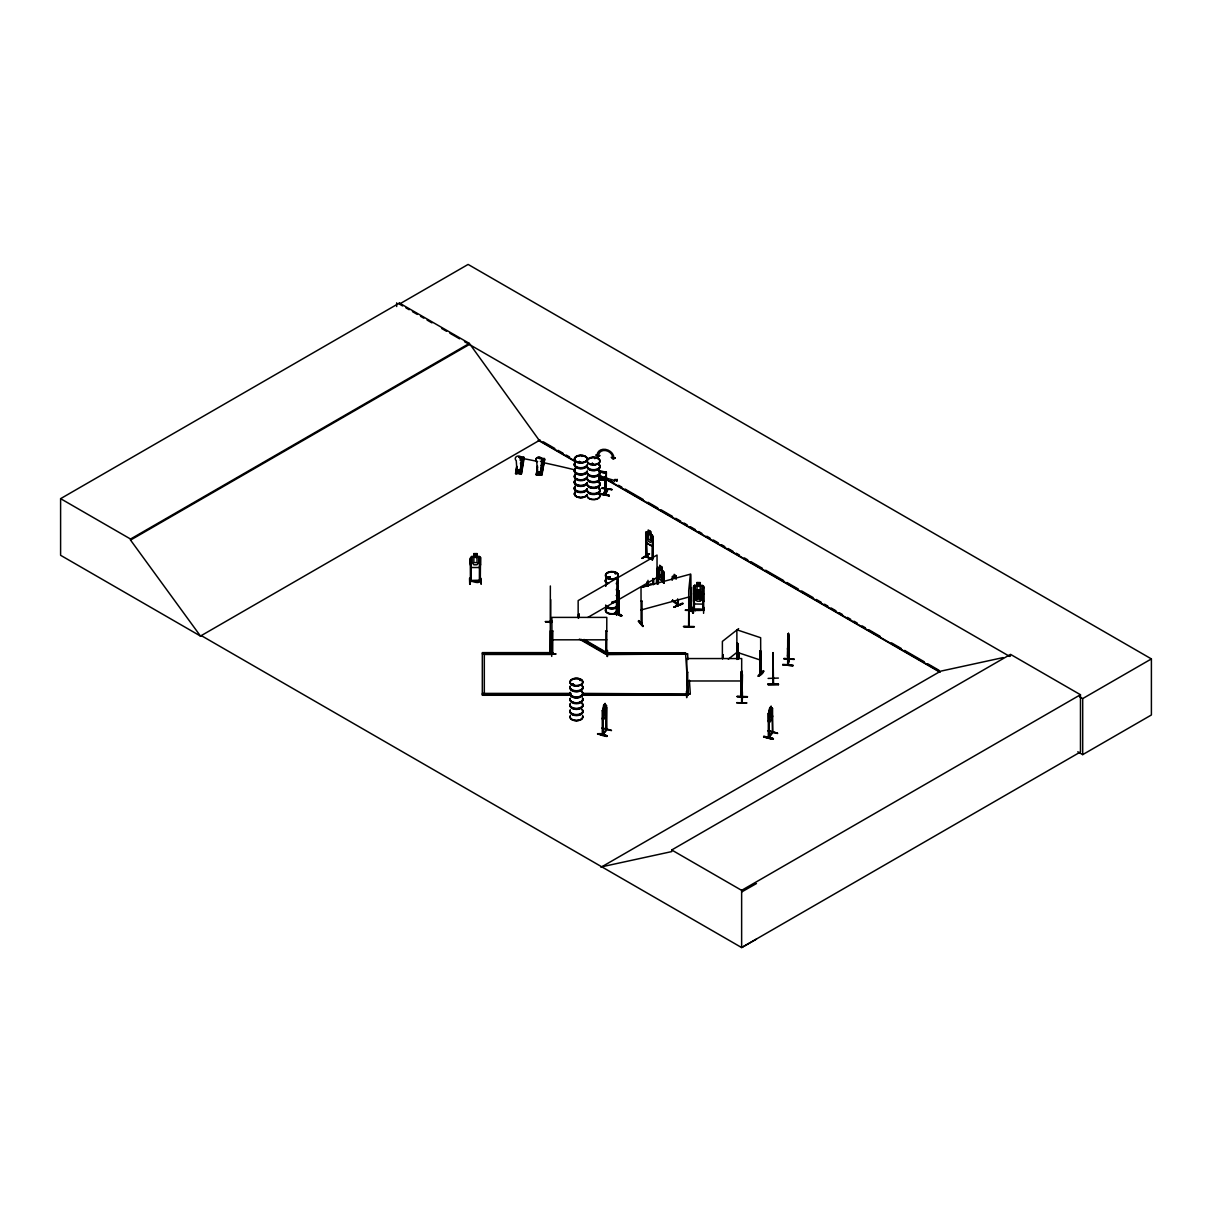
<?xml version="1.0" encoding="UTF-8"?>
<svg xmlns="http://www.w3.org/2000/svg" width="1212" height="1212" viewBox="0 0 1212 1212"><rect width="100%" height="100%" fill="white"/><g stroke="black" fill="none" stroke-linecap="round" stroke-linejoin="round"><path stroke-width="1.5" d="M741.774 684.038L741.608 682.856M741.774 682.144L742.002 680.341M541.719 473.044L536.416 473.059L536.734 474.922M736.669 702.657L746.971 702.96L736.669 702.718M683.719 626.649C715.837 626.877 662.01 625.922 694.006 626.937M741.911 679.084L741.759 684.371M741.638 678.705L741.592 677.053M760.015 650.905L759.742 673.524L760.015 650.905L760.833 651.177L760.742 673.811L760.651 637.724L736.866 629.801L736.866 657.828M759.742 672.705L760.924 672.781L759.909 672.751M760.924 673.63L759.848 673.508L760.606 673.781M741.759 674.251L741.956 671.084L741.592 688.189M788.664 650.087C785.618 676.447 791.224 636.194 787.845 642.814M536.613 472.862L537.083 471.453L536.81 474.256L541.143 474.498L541.143 473.331M605.333 472.347L605.349 472.953M599.076 471.226L606.424 472.059L599.167 471.029A6.514 3.757 0 0 1 594.395 476.589A6.514 3.757 0 0 1 587.259 471.892M615.105 479.301L614.529 481.27L615.09 479.588M741.608 677.705L741.683 675.781M694.643 592.865L693.567 593.835L694.612 596.425L702.551 596.486L703.702 593.759L702.505 592.91L694.643 592.865L697.052 592.986L697.067 586.35L700.218 586.396L700.218 593.032L703.596 594.001M700.324 590.183L696.945 590.138L697.052 592.986L695.37 593.819L695.37 598.97L697.067 601.197L700.218 601.243L701.899 599.061L701.899 593.91L700.218 592.971M693.522 587.684L694.446 587.684L693.522 587.684L693.506 610.363L694.355 609.227L694.34 610.378L694.446 587.684M692.703 613.166L692.976 607.227M693.491 606.773L693.158 612.408M693.688 586.305L694.643 585.245L693.567 586.214L693.567 601.228M694.612 596.425L702.475 596.395M694.567 609.303C705.142 608.409 708.672 611.045 693.628 610.333M696.945 585.335L696.945 582.517L700.324 582.563L700.218 585.487L701.899 586.426L701.899 591.577L700.218 593.759L697.067 593.713L695.37 591.471L695.37 586.32L697.067 585.426L697.067 582.608M702.672 587.82L703.596 587.835L702.672 587.82L702.763 610.5L702.778 609.394M703.566 613.333L703.839 607.379M782.725 664.752L792.89 665.736M782.725 664.388L792.951 665.07M792.89 665.812L782.725 664.797M605.349 479.785L606.515 479.301L603.985 479.073L604.061 477.634L606.515 478.013L604.061 477.634M599.076 471.983L606.333 473.195L605.47 471.998M606.318 472.468L606.333 480.664L599.167 479.255M606.318 479.937L599.076 478.71M788.224 644.708L788.012 648.117C787.573 639.481 787.618 663.767 788.012 649.374L788.224 650.995L788.194 644.329M521.266 471.847L516.221 471.589L516.221 470.135L516.615 471.317L520.948 471.574L521.342 470.423L521.251 471.771M788.558 648.905L787.982 653.889L787.77 652.647M520.387 471.726L521.099 460.954A3.439 2.788 9.8 0 0 521.099 456.985A3.439 2.788 9.8 0 0 516.267 456.712A3.439 2.788 9.8 0 0 516.267 460.681L516.979 471.529M540.885 472.907L537.446 472.832L536.764 461.863A3.439 2.788 9.8 0 1 536.764 457.894A3.439 2.788 9.8 0 1 541.582 458.166A3.439 2.788 9.8 0 1 541.582 462.136L540.855 473.028L543.037 460.681M737.154 696.748L747.456 696.688L737.154 696.279M741.592 677.114L742.092 672.978M742.471 674.523L741.986 697.612M742.062 697.536L742.062 702.808L742.532 696.612M787.452 655.904L787.845 645.587L787.77 647.511M787.694 646.844L787.815 650.511L788.891 642.618M788.876 635.33L787.709 639.421L787.664 665.13L788.861 659.298M642.102 623.589C640.239 621.332 642.618 624.074 641.118 623.862L641.012 587.578L690.704 574.079L690.704 611.212L690.704 587.699M642.102 622.741L641.118 623.044M690.961 609.5L689.976 609.772M690.961 610.318L689.779 610.378L690.81 610.106M685.447 610.378L695.749 610.348L685.447 609.909M688.78 603.47L688.643 626.452M688.719 626.483L688.719 590.38L690.401 574.549L690.764 611.09M689.143 626.377L689.128 603.485M587.365 495.072A6.408 3.697 0 0 0 594.395 499.708A6.408 3.697 0 0 0 599.107 494.178L609.166 495.829M609.151 495.92C602.228 492.784 587.153 492.027 609.288 495.178M688.719 612.802L690.401 596.971M788.073 638.118L787.709 664.524M606.136 729.942L606.394 705.429L606.076 716.156L602.682 720.292L606.03 716.095M518.221 470.226C519.766 470.695 517.782 471.104 518.463 470.211M518.191 471.347L518.842 470.135M539.476 471.574L538.673 472.635L539.476 471.741M597.546 733.987C603.167 731.866 616.181 740.441 597.561 733.911M763.605 736.866C772.498 736.305 780.286 742.108 763.605 736.866L772.983 739.29M763.802 736.548L773.18 738.972M763.802 736.184L773.18 738.623M515.57 473.559L516.766 466.423L515.57 473.559L521.463 473.862L524.22 457.833L518.691 457.212M516.903 468.059L515.661 473.574M516.963 470.014L516.221 473.589L515.933 471.756L516.342 472.953L520.66 473.195L521.069 472.059L520.781 473.847L523.826 457.212L518.691 456.909M517.145 470.044L516.615 473.634L517.539 469.726M516.979 473.453L517.6 469.892M517.736 470.438L519.312 470.529L517.736 470.438L517.736 472.892M518.524 471.377L518.357 470.044M520.296 470.226L521.811 461.302M520.402 470.226L521.933 461.333M520.054 473.453L522.827 457.424L519.781 473.786M520.69 473.847L523.417 457.803L524.22 457.833M521.342 473.877L523.826 457.212M536.764 461.863L536.734 461.984A3.439 2.788 9.8 0 1 536.734 458.015A3.439 2.788 9.8 0 1 541.567 458.303A3.439 2.788 9.8 0 1 541.567 462.257L541.582 462.136M536.462 474.71L537.537 465.953M536.355 474.695L537.643 467.408M536.992 473.119L537.613 469.559M539.022 471.65L539.249 472.695M540.779 471.529L542.915 459.075M540.264 475.104L543.294 458.742M541.128 473.347L544.294 458.515L539.173 458.227M544.294 458.515L541.582 474.983L544.703 459.136L539.173 458.515M544.703 459.136L541.931 475.165L536.037 474.877M606.424 480.331L599.076 479.467M787.861 642.845L787.815 639.36M788.042 642.996L788.285 641.83M788.042 643.92L788.648 642.799M787.709 646.905L788.633 642.33M787.982 651.677L788.345 644.723M787.77 645.163L787.982 646.405L788.482 633.422L788.088 638.133M788.042 636.421L788.482 633.422M783.982 658.873L794.269 659.267L783.997 658.404M789.148 637.421L789.133 659.904L789.254 636.891M787.982 644.193L788.361 642.39M788.77 659.055L789.315 658.449L789.209 659.782M788.164 664.221L789.133 659.328M550.263 621.211L550.369 622.62M578.594 462.06L580.593 462.06M581.654 456.394L582.533 456.076M591.304 464.029L592.304 463.348L593.168 464.317M592.153 463.408L591.865 464.287M591.956 464.09L592.986 463.848L592.153 463.696M594.698 458.121L595.471 458.272L594.653 458.636M572.14 684.129C574.549 686.704 573.109 681.841 572.322 684.765M573.624 684.462L573.837 684.538M580.215 679.72L579.73 680.371M609.091 577.291L608.651 577.033M609.363 577.942L608.682 577.17M609.454 577.806L608 577.094M615.135 573.594L616.241 573.503L615.287 573.73M773.544 678.947L773.544 677.72M773.544 683.007L773.074 684.356L773.074 652.617L773.074 669.736M773.529 684.295L773.074 656.056M609.257 495.617L599.349 493.602M606.439 729.563L602.303 734.881L602.243 710.732L606.5 705.46M602.303 710.777L605.106 703.49L605.061 706.399L606.03 705.157M772.559 708.353L772.605 733.018L772.12 707.929L768.256 713.641L768.363 721.079M768.408 713.641L769.802 708.187M663.873 579.518L663.131 581.836L658.207 578.245L657.571 575.033M688.658 625.134L689.173 625.968M550.763 622.544L545.385 621.62L552.248 621.801M652.086 546.203L652.995 543.885L652.086 546.203L646.481 542.961L645.829 539.749M772.514 708.444L771.12 709.293L771.059 706.354L769.65 708.126L768.999 712.732L768.741 737.85L772.938 732.533M603.076 733.624L602.349 733.942M606.939 728.821L606.091 729.109M768.726 715.383L768.681 737.85L768.741 736.411M768.393 737.638L768.363 713.671M521.251 463.484L520.584 464.257M541.734 464.802L541.067 465.56M643.148 626.331L638.724 620.62L643.193 625.968M638.769 620.605L638.254 621.211L642.739 626.498M651.253 583.699L643.148 586.896M480.513 564.762L479.346 567.519L471.407 567.534C470.104 564.322 468.62 558.914 471.453 556.414L479.316 556.384L480.513 557.353L480.513 564.762L479.346 567.519M703.702 601.303L702.536 604.106L694.612 603.985L693.567 601.167M742.108 696.127L742.411 697.673L742.35 691.704M742.062 701.884L742.002 702.824L741.683 673.024M642.118 558.293L649.405 554.096M605.136 476.619L606.242 476.786L605.136 476.619L605.061 477.71M605.879 478.255L606.348 477.483L604.955 478.179L606.061 478.346L605.136 477.543M602.031 488.163L612.105 489.542L602.152 487.966M603.212 494.647L605.924 488.86L603.258 494.602M605.015 494.875L607.606 488.754M607.636 489.118L604.939 494.496M605.424 494.981L608.091 489.239M469.529 578.412L469.726 584.381M470.211 584.305L470.029 578.003M551.642 650.496L551.733 656.404M646.693 541.703L646.769 556.702L645.693 556.414L650.768 559.308M646.769 555.884L645.708 555.566L646.511 556.035M686.568 691.31L686.643 697.218M769.165 737.396L769.12 714.883M603.682 494.663L606.439 488.542L603.743 494.269M788.164 663.918L788.239 664.63M578.639 461.908L579.442 461.439M607.53 577.503L608.5 577.079M608.197 577.685L608.848 577.73M580.699 680.371L579.927 680.493M538.81 471.771L538.992 472.68L538.84 471.529M647.344 585.472L648.072 585.957L647.981 580.336M602.818 734.063L602.94 709.838L603.591 705.232L605 703.46M603.879 705.429L604.712 704.369L603.879 706.354M602.728 711.914L602.758 734.866M606.136 730.018L606.53 707.096L606.909 729.7L602.712 734.896M602.273 727.942L611.424 730.275M602.288 733.927L606.894 729.548M771.165 706.384L769.756 708.156M769.938 708.323L770.771 707.263L769.938 709.247M768.772 723.049L771.999 718.958L772.559 715.747L772.029 719.019L768.832 723.216L768.302 720.973M772.15 732.003L772.998 731.654L768.832 736.578M768.408 737.714L772.529 732.169M470.195 581.305L480.376 581.139M480.391 558.762L479.452 558.777L479.391 581.427L480.27 580.306M552.884 652.859L551.99 652.889M552.808 631.013L551.884 631.013L552.808 631.013L552.702 653.707L552.914 652.617L551.839 652.571L551.99 653.707L551.884 617.393L606.803 617.393L606.697 653.707L605.803 653.677L606.909 652.617M606.879 652.859L605.985 652.889M687.795 694.021L686.704 694.021M686.886 693.749C685.81 696.521 689.734 693.37 686.734 693.734M740.699 694.021L741.82 693.991L740.729 693.749M741.789 694.84C738.987 694.491 743.289 695.218 741.668 693.764M737.047 643.254L737.85 643.511L737.047 643.254L737.047 659.449M760.833 651.177L759.848 651.086M763.439 670.721C750.425 681.265 765.211 674.084 763.378 670.66M693.415 610.09L703.717 610.257M602.622 734.154L603.106 733.775M616.272 613.817L616.847 613.393M578.154 617.817L578.154 600.591L616.999 578.169L616.514 614.787L616.741 613.923M618.468 591.229L618.393 613.696L619.211 613.272L618.241 613.454M617.211 614.423L616.347 614.59M619.074 613.348L619.12 590.85M722.928 654.586L722.928 658.192M738.638 628.619L722.382 641.406L722.382 658.631M728.291 659.177L737.154 652.207M519.297 457.575L520.1 457.621M544.233 458.954L541.264 475.149L540.537 474.756M537.128 474.937L537.689 474.952M541.128 475.134L541.537 473.362M609.303 577.836L607.848 577.942M572.17 684.068L573.215 683.886A6.424 3.712 0 0 0 571.882 684.432M605.955 492.269L605.015 492.072L604.955 477.952M659.722 579.351L659.752 565.383L659.752 568.14L657.571 567.625L657.646 584.245M470.423 581.533L470.301 558.868L471.226 558.868L471.135 581.563C466.802 578.503 479.77 585.957 480.391 580.366M480.361 580.593L470.423 580.745M645.769 556.459L645.738 532.401L648.132 532.795M645.829 532.477L646.617 531.917M687.704 694.855L687.704 672.175L686.78 672.175L687.704 672.175M740.668 694.809L740.805 693.764M740.774 694.597L740.774 672.175L741.699 672.387L740.774 672.175M703.702 610.454L703.596 586.381M578.806 613.833L578.806 617.438M616.272 614.635L616.999 591.789L617.256 614.439M616.711 614.711L617.256 591.941M656.389 583.457L657.04 568.67L657.298 583.214M656.646 583.593L657.298 568.807M614.711 612.833L621.271 616.09L614.999 612.514M201.374 635.649L200.586 636.118L60.6 555.293L60.6 498.662L399.415 303.045L469.362 343.42L539.31 440.441L575.261 461.196M399.415 303.045L399.415 304.091L468.12 264.428L1151.4 658.919L1151.4 714.974L1082.695 754.637L1077.786 751.788M60.6 498.662L130.548 539.037L469.362 343.42M756.47 939.118L741.638 947.572L201.283 635.603L200.48 636.058L130.548 540.082L469.362 344.466M200.48 636.058L540.097 439.986M645.738 532.401L645.814 556.49M646.511 531.856L652.117 535.098M650.602 531.371L651.632 540.976L650.435 542.491L648.208 541.203L647.011 538.31L648.208 529.992L650.602 531.371L650.602 534.128L652.995 536.477L652.904 558.671M646.435 534.386L645.784 534.007L646.784 556.672M652.147 535.022L652.995 536.477M652.253 560.156L652.51 537.598L653.162 558.535M653.162 537.976L652.253 537.734M646.481 542.961L652.177 546.157M642.193 558.414L649.465 553.732L642.193 557.944M550.187 621.544L551.596 620.726L550.187 622.241M587.865 617.408L616.999 600.591M657.04 577.473L618.211 599.895A6.408 3.697 0 0 1 611.893 602.728M581.002 639.33L605.333 653.389L606.803 652.617L584.032 639.451M579.381 639.103L605.333 654.086L606.909 653.435M600.97 867.277L940.588 671.19L1003.157 657.586M601.758 866.807L671.706 851.597L671.706 849.976L1010.52 654.359L1080.468 694.734L1080.468 751.955L741.638 947.572L741.638 890.35L1080.468 694.734M1010.52 655.98L1009.732 656.449L464.484 341.648M1079.453 696.703L1082.695 698.582L1151.4 658.919M741.638 891.987L756.47 883.533M658.237 567.125L663.934 572.17L661.843 569.67L661.843 566.913L659.661 565.413M661.843 566.913L661.691 580.775M658.207 578.245L657.722 567.67M658.51 582.669L657.934 569.17L658.222 582.79M663.297 582.805L663.57 573.321L664.146 583.093M664.146 573.746L663.297 573.458M647.344 584.654L647.769 586.123L647.708 582.336M618.938 613.09L618.862 590.714M580.245 462.348L579.336 462.62M593.016 464.438L591.865 463.999M676.069 575.973L676.16 578.7L676.069 575.973L674.175 574.352L674.145 577.306L673.16 577.427M674.175 577.124L672.205 576.518L672.175 580.321M672.554 600.198L678.447 604.394L672.569 600.501C677.508 600.485 679.78 613.136 677.523 599.273M674.175 607.045L682.78 603.834M674.099 607.045C700.309 595.486 656.298 614.317 682.78 603.803M520.584 464.029L520.524 462.802M641.845 600.97L641.012 601.197L642.012 601.152L642.102 622.968M690.87 587.896L690.022 588.123M641.012 610L688.931 596.986M788.558 643.754L788.361 637.239M578.942 462.348L580.063 462.423M572.715 684.401L573.382 684.432M573.488 684.735L572.564 684.735M788.573 636.27L788.376 633.406M690.658 610.121L693.628 612.727L690.249 608.666M641.284 623.816L640.921 622.832M645.951 555.414L646.284 556.808M651.011 559.156L646.147 556.308M659.722 568.322L658.677 568.473L658.677 573.624L659.722 576.594L661.691 578.018L662.737 576.579L662.737 571.428L661.691 569.746M480.285 581.427L480.513 557.353M703.49 609.697L693.628 609.515M620.923 616.211L615.045 612.848M579.336 461.499L580.563 461.908M677.811 599.152L678.341 605.121M607.576 653.904L687.583 653.859L687.962 659.495M685.583 654.601L685.583 652.738L607.576 652.738L607.576 654.601L687.583 653.859M582.472 693.4L690.279 694.067L688.28 694.112L685.583 653.904M473.756 553.626L477.134 553.581L477.013 556.505L478.71 557.399L478.71 562.55L477.013 564.777L473.862 564.807L472.18 562.626L472.18 557.475L473.862 556.535L473.756 553.626L473.756 556.444M473.862 553.778L477.013 553.748M480.391 578.321L481.164 584.26L480.967 578.291M550.718 599.592L550.718 622.62M545.385 621.65L552.248 621.483M550.354 630.77L550.248 653.677L550.354 585.972M605.879 631.013L606.803 631.225L605.879 631.013L605.773 653.647M607.454 650.571L607.03 656.434M545.385 653.389L555.687 654.101L545.385 653.813M550.536 653.722L555.687 654.086M605.879 653.45L606.803 653.435L600.258 649.526M550.536 653.813L555.687 653.753M551.884 639.815L606.803 639.815M607.576 653.435L685.583 653.435M482.315 653.768L550.975 653.768M484.179 654.465L550.975 654.465L550.975 652.617L482.315 652.617L482.315 695.264L571.125 695.264M768.105 678.417L778.407 678.069M686.78 680.977L741.699 680.977M768.105 683.962L778.407 683.901L778.407 684.689M768.105 684.356L778.407 684.28M768.105 684.598L778.407 684.386M778.407 684.674L768.105 684.689L768.105 683.886M482.315 693.4L571.125 693.4M482.315 694.567L571.125 694.567M582.472 694.567L688.28 694.567M582.472 695.264L688.28 695.264L688.28 693.4M690.81 609.288L689.931 609.984M694.643 585.305L702.521 585.351L703.702 586.35L703.702 601.379M697.052 590.229L700.218 590.274M697.067 591.501L700.218 591.547M737.154 696.582L747.44 696.87M685.447 610.227L695.733 610.56M672.66 601.016L672.599 600.182M604.955 706.369L604.955 714.656L603.652 716.307L602.94 714.989M520.13 458.636L523.539 459.136M519.933 460.015L523.357 459.924M540.416 461.317L543.824 461.227M537.083 472.635L541.416 472.877L541.809 471.726L541.809 473.195M471.195 580.442L479.346 580.381M788.891 635.224L788.77 659.873M787.452 648.496L787.815 650.374M783.997 658.722L794.224 659.449M686.886 694.84L686.78 658.555L741.699 658.555L741.608 702.733M599.167 471.786L606.318 473.104M599.167 478.498L606.439 479.679M592.471 463.408L593.304 464.029M777.513 733.169L768.105 730.7L777.483 733.169M768.15 731.048L777.513 733.518M602.197 718.155L602.773 720.322M602.091 728.154L611.454 730.624M763.833 671.221L758.409 676.281M736.866 652.223L760.651 660.146M789.27 659.252L788.088 665.146L787.982 639.057M689.931 610.575L689.87 598.743M647.678 586.108L647.405 581.775M678.023 605.364L678.356 599.592M619.196 612.651C617.453 613.227 620.029 611.181 618.62 613.651M616.014 611.984L621.923 615.711L615.666 612.59M615.772 612.212L621.923 615.711L615.969 612.378M399.415 304.091L402.672 305.969M405.929 307.848L409.186 309.727M412.428 311.605L417.307 314.423M420.564 316.302L423.821 318.18M427.078 320.059L431.957 322.877M441.713 328.513L446.592 331.33M449.849 333.209L459.606 338.83M543.37 441.865L554.808 448.47M558.081 450.364L562.989 453.197M566.246 455.076L569.519 456.969M610.393 480.558L613.651 482.452M618.559 485.285L621.832 487.163M625.104 489.057L643.087 499.435M647.981 502.268L657.798 507.934M661.055 509.813L672.508 516.418M675.766 518.312L680.674 521.145M683.947 523.023L687.219 524.917M690.492 526.811L695.385 529.629M698.657 531.523L701.93 533.416M706.823 536.234L710.096 538.128M713.368 540.022L718.277 542.855M721.549 544.733L724.806 546.627M728.079 548.506L732.987 551.339M736.26 553.233L739.517 555.111M744.426 557.944L747.698 559.838M750.97 561.717L762.409 568.322M765.681 570.216L783.664 580.593M786.921 582.487L798.375 589.093M801.632 590.971L813.085 597.592M816.343 599.47L821.251 602.303M824.524 604.197L827.796 606.076M831.068 607.969L835.962 610.803M839.234 612.681L842.507 614.575M847.4 617.408L850.672 619.287M853.945 621.18L857.217 623.059M862.126 625.892L865.383 627.786M868.656 629.664L880.094 636.285M891.547 642.89L901.349 648.541M904.622 650.435L924.241 661.752M927.498 663.646L938.952 670.251M599.788 475.362L939.785 671.66M538.234 440.289L574.321 461.121M598.925 475.331L603.834 478.164M607.121 480.058L940.027 672.266M652.435 559.383L646.511 556.263L652.177 559.535M584.032 640.163L597.016 647.647M671.706 849.976L741.638 890.35M659.722 569.231L661.691 570.67M659.722 574.382L661.691 575.821M672.766 576.185L675.993 578.775M606.303 477.831L605.848 492.33L606.333 472.347M672.084 600.622L678.069 605.318L678.069 599.713M647.117 585.669L647.132 581.912M689.779 608.379L693.279 613.166M689.87 610.363L690.022 598.925M638.709 620.968L643.208 626.422M768.999 717.883L769.696 719.201L771.711 714.444L771.014 706.505M607.515 656.495L607.409 650.511M470.483 564.792L471.498 567.504M605.121 492.087L605.258 477.301M689.386 680.19L690.279 693.355M787.467 655.813L787.694 657.995M741.941 693.158L741.85 697.673M686.613 691.264L686.704 697.673M1082.695 698.582L1082.695 754.637M738.926 653.177L738.926 658.57M738.638 653.056L738.638 658.449M738.381 651.798L738.381 659.01M738.093 653.48L738.093 658.889M737.85 643.511L737.85 657.919M737.684 643.693L737.684 658.101M723.216 654.707L723.216 658.313M722.67 655.147L722.67 658.752M663.873 572.155L663.873 583.214M663.57 573.321L663.57 582.669M657.934 569.17L657.934 584.123M657.04 583.078L657.04 555.051L618.211 577.473L618.135 613.56M653.632 578.897L653.632 584.502M653.344 579.018L653.344 584.623M653.056 578.472L653.056 584.078M652.829 536.522L652.829 543.87M652.768 578.594L652.768 584.199M652.51 545.067L652.51 560.02M611.984 489.709L602.016 488.315M579.063 613.969L579.063 617.575M578.412 614.363L578.412 617.953M550.718 630.77L550.718 653.798M536.81 473.089L536.81 474.256M484.315 653.768L484.315 694.112M396.672 302.833L396.672 306.545M130.548 539.037L130.548 540.082M521.145 458.151A1249.39 869.322 -25.5 0 1 537.598 461.439M542.506 462.469A1249.39 869.322 -25.5 0 1 574.867 469.877M598.728 476.043A1249.39 869.322 -25.5 0 1 614.439 480.437M599.107 476.543A6.408 3.697 0 0 1 594.395 482.073A6.408 3.697 0 0 1 587.365 477.437M599.107 471.377A6.424 3.712 0 0 1 594.395 476.907A6.424 3.712 0 0 1 587.35 472.271M599.076 476.21A6.378 3.681 0 0 1 594.38 481.709A6.378 3.681 0 0 1 587.381 477.104M599.198 464.802A6.514 3.757 0 0 1 594.395 470.407A6.514 3.757 0 0 1 587.259 465.711M599.107 470.332A6.408 3.697 0 0 1 594.395 475.861A6.408 3.697 0 0 1 587.365 471.226M599.107 465.181A6.424 3.712 0 0 1 594.395 470.71A6.424 3.712 0 0 1 587.35 466.075M599.198 470.665A6.514 3.757 0 0 1 594.395 476.271A6.514 3.757 0 0 1 587.259 471.574M599.198 464.484A6.514 3.757 0 0 1 594.395 470.089A6.514 3.757 0 0 1 587.259 465.393M599.107 464.151A6.424 3.712 0 0 1 594.395 469.68A6.424 3.712 0 0 1 587.35 465.044M599.107 489.012A6.408 3.697 0 0 1 594.395 494.526A6.408 3.697 0 0 1 587.365 489.906M599.198 488.618A6.514 3.757 0 0 1 594.395 494.223A6.514 3.757 0 0 1 587.259 489.527M599.092 493.829A6.393 3.697 0 0 1 594.38 499.344A6.393 3.697 0 0 1 587.365 494.723M599.107 477.119A6.408 3.697 0 0 1 595.213 482.543A6.408 3.697 0 0 1 587.138 478.967M599.122 476.801A6.439 3.712 0 0 1 594.395 482.346A6.439 3.712 0 0 1 587.335 477.695M599.198 482.437A6.514 3.757 0 0 1 594.395 488.042A6.514 3.757 0 0 1 587.259 483.346M599.107 487.966A6.408 3.697 0 0 1 594.395 493.496A6.408 3.697 0 0 1 587.365 488.86M599.107 482.815A6.424 3.712 0 0 1 594.395 488.345A6.424 3.712 0 0 1 587.35 483.709M599.198 488.3A6.514 3.757 0 0 1 594.395 493.905A6.514 3.757 0 0 1 587.259 489.209M599.198 482.118A6.514 3.757 0 0 1 594.395 487.724A6.514 3.757 0 0 1 587.259 483.027M599.107 481.785A6.424 3.712 0 0 1 594.395 487.315A6.424 3.712 0 0 1 587.35 482.679M587.032 472.21A6.408 3.697 0 0 1 578.382 474.68A6.408 3.697 0 0 1 575.291 469.408M587.138 471.877A6.514 3.757 0 0 1 578.351 474.377A6.514 3.757 0 0 1 575.2 469.014M587.032 477.043A6.408 3.697 0 0 1 578.382 479.513A6.408 3.697 0 0 1 575.291 474.24M587.138 465.681A6.514 3.757 0 0 1 578.351 468.18A6.514 3.757 0 0 1 575.2 462.832M587.047 471.18A6.424 3.712 0 0 1 578.382 473.65A6.424 3.712 0 0 1 575.276 468.362M587.047 466.029A6.424 3.712 0 0 1 578.382 468.499A6.424 3.712 0 0 1 575.276 463.211M587.138 471.559A6.514 3.757 0 0 1 578.351 474.059A6.514 3.757 0 0 1 575.2 468.696M587.138 465.363A6.514 3.757 0 0 1 578.351 467.862A6.514 3.757 0 0 1 575.2 462.514M587.032 464.999A6.408 3.697 0 0 1 578.382 467.453A6.408 3.697 0 0 1 575.291 462.181M587.032 489.845A6.408 3.697 0 0 1 578.382 492.314A6.408 3.697 0 0 1 575.291 487.042M587.138 489.512A6.514 3.757 0 0 1 578.351 492.011A6.514 3.757 0 0 1 575.2 486.648M587.032 495.026A6.408 3.697 0 0 1 578.382 497.481A6.408 3.697 0 0 1 575.291 492.208M587.002 494.678A6.378 3.681 0 0 1 578.397 497.132A6.378 3.681 0 0 1 575.306 491.875M587.032 477.967A6.408 3.697 0 0 1 578.382 480.422A6.408 3.697 0 0 1 575.291 475.165M587.062 494.814A6.439 3.712 0 0 1 578.382 497.299A6.439 3.712 0 0 1 575.261 491.996M587.138 483.315A6.514 3.757 0 0 1 578.351 485.815A6.514 3.757 0 0 1 575.2 480.467M587.047 488.815A6.424 3.712 0 0 1 578.382 491.284A6.424 3.712 0 0 1 575.276 485.997M587.047 483.664A6.424 3.712 0 0 1 578.382 486.133A6.424 3.712 0 0 1 575.276 480.846M587.138 489.193A6.514 3.757 0 0 1 578.351 491.693A6.514 3.757 0 0 1 575.2 486.33M587.138 482.997A6.514 3.757 0 0 1 578.351 485.497A6.514 3.757 0 0 1 575.2 480.149M587.032 482.634A6.408 3.697 0 0 1 578.382 485.088A6.408 3.697 0 0 1 575.291 479.816M618.196 588.184A6.514 3.757 0 0 1 616.499 589.865M605.606 586.244A6.514 3.757 0 0 1 606.258 585.335M618.196 582.002A6.514 3.757 0 0 1 616.499 583.684M607.288 583.684A6.514 3.757 0 0 1 606.258 579.154M607.288 578.366A6.514 3.757 0 0 1 610.212 577.397M618.317 586.532A6.408 3.697 0 0 1 616.438 589.153M605.712 585.578A6.408 3.697 0 0 1 606.348 584.684M618.09 582.351A6.408 3.697 0 0 1 616.438 584.002M607.363 584.002A6.408 3.697 0 0 1 606.348 579.533M607.363 578.775A6.408 3.697 0 0 1 610.242 577.806M618.196 587.865A6.514 3.757 0 0 1 616.499 589.547M605.606 585.926A6.514 3.757 0 0 1 606.258 585.017M618.196 581.684A6.514 3.757 0 0 1 616.499 583.366M607.288 583.366A6.514 3.757 0 0 1 606.258 578.821M607.288 578.048A6.514 3.757 0 0 1 610.212 577.079M618.317 580.351A6.408 3.697 0 0 1 616.438 582.972M608.697 583.548A6.408 3.697 0 0 1 606.348 578.503M607.363 577.73A6.408 3.697 0 0 1 610.242 576.776M618.09 588.532A6.408 3.697 0 0 1 616.438 590.183M618.317 592.41A6.408 3.697 0 0 1 616.438 595.016M618.317 592.759A6.424 3.712 0 0 1 616.438 595.38M618.317 610.045A6.408 3.697 0 0 1 610.242 613.62A6.408 3.697 0 0 1 606.348 608.182M618.09 606.167A6.408 3.697 0 0 1 611.893 608.909A6.408 3.697 0 0 1 605.712 606.167M618.196 605.5A6.514 3.757 0 0 1 611.893 608.288A6.514 3.757 0 0 1 605.606 605.5M618.317 604.167A6.408 3.697 0 0 1 612.742 607.833A6.408 3.697 0 0 1 605.712 605.121M618.196 605.818A6.514 3.757 0 0 1 612.757 608.575A6.514 3.757 0 0 1 606.258 606.727M618.196 599.319A6.514 3.757 0 0 1 611.893 602.106M618.317 597.986A6.424 3.712 0 0 1 613.56 601.561M618.196 599.637A6.514 3.757 0 0 1 611.893 602.425M618.059 594.274A6.378 3.681 0 0 1 616.408 595.925M618.12 593.971A6.439 3.712 0 0 1 616.453 595.637M582.593 698.157A6.378 3.681 0 0 1 576.427 702.793A6.378 3.681 0 0 1 570.261 698.157A6.439 3.712 0 0 0 576.427 702.96A6.439 3.712 0 0 0 582.654 698.294M571.882 684.704A6.439 3.712 0 0 0 582.654 683.038A6.439 3.712 0 0 0 574.761 678.493A6.439 3.712 0 0 0 571.882 684.704A6.514 3.757 0 0 1 573.17 684.159M582.078 685.856A6.514 3.757 0 0 1 577.276 691.461A6.514 3.757 0 0 1 570.14 686.765M571.822 685.083A6.514 3.757 0 0 1 573.17 684.477M582.624 687.143A6.408 3.697 0 0 1 576.427 691.794A6.408 3.697 0 0 1 570.246 687.143M571.897 685.477A6.408 3.697 0 0 1 573.231 684.886M582.078 685.537A6.514 3.757 0 0 1 577.276 691.143A6.514 3.757 0 0 1 570.14 686.447M582.639 686.098A6.424 3.712 0 0 1 576.427 690.764A6.424 3.712 0 0 1 570.231 686.098M582.624 693.325A6.408 3.697 0 0 1 576.427 697.991A6.408 3.697 0 0 1 570.246 693.325M582.078 692.037A6.514 3.757 0 0 1 577.276 697.657A6.514 3.757 0 0 1 570.14 692.946M582.078 691.719A6.514 3.757 0 0 1 577.276 697.339A6.514 3.757 0 0 1 570.14 692.628M582.624 692.294A6.408 3.697 0 0 1 576.427 696.945A6.408 3.697 0 0 1 570.246 692.294M582.624 698.521A6.408 3.697 0 0 1 576.427 703.172A6.408 3.697 0 0 1 570.246 698.521M582.624 699.082A6.408 3.697 0 0 1 576.427 703.733A6.408 3.697 0 0 1 570.246 699.082M582.654 715.928A6.439 3.712 0 0 1 576.427 720.595A6.439 3.712 0 0 1 570.216 715.928A6.393 3.697 0 0 0 576.427 720.428A6.393 3.697 0 0 0 582.608 715.777M582.624 704.778A6.408 3.697 0 0 1 576.427 709.429A6.408 3.697 0 0 1 570.246 704.778M582.639 703.733A6.424 3.712 0 0 1 576.427 708.399A6.424 3.712 0 0 1 570.231 703.733M582.624 710.959A6.408 3.697 0 0 1 576.427 715.61A6.408 3.697 0 0 1 570.246 710.959M582.078 709.671A6.514 3.757 0 0 1 577.276 715.292A6.514 3.757 0 0 1 570.14 710.58M582.078 709.353A6.514 3.757 0 0 1 577.276 714.974A6.514 3.757 0 0 1 570.14 710.262M582.624 709.929A6.408 3.697 0 0 1 576.427 714.58A6.408 3.697 0 0 1 570.246 709.929M582.078 703.49A6.514 3.757 0 0 1 577.276 709.096A6.514 3.757 0 0 1 570.14 704.399M582.078 703.172A6.514 3.757 0 0 1 577.276 708.778A6.514 3.757 0 0 1 570.14 704.081M582.608 716.14A6.393 3.697 0 0 1 576.427 720.792A6.393 3.697 0 0 1 570.246 716.14M616.65 480.77C617.256 483.285 617.469 476.21 616.65 480.77M597.743 733.608L607.106 736.123L597.743 733.669M519.312 472.983L519.281 470.665L519.312 472.983M538.219 471.741C542.779 471.407 536.886 477.892 538.219 471.741M701.596 600.319L700.506 600.394L698.642 597.713L695.718 600.349L697.93 597.092L695.809 593.91L698.597 596.471L701.46 593.986L699.324 597.122L701.596 600.319M604.955 707.293L603.652 708.944L603.652 714.095L604.955 712.444L604.955 707.293M771.014 710.187L769.696 711.838L769.696 716.989L771.014 715.338L771.014 710.187M615.241 457.954L613.242 459.272L611.227 457.333L612.621 457.545A7.227 5.696 24.9 0 0 605.652 450.561A7.227 5.696 24.9 0 0 598.667 455.394L600.046 455.606L597.91 456.909L595.774 454.939L597.152 455.151A8.651 6.817 24.9 0 1 605.515 449.379A8.651 6.817 24.9 0 1 613.863 457.742L615.241 457.954M672.448 578.048L672.448 578.048M476.452 554.217L474.422 554.232L474.422 555.157L476.452 555.126L476.452 554.217M477.013 557.429L473.862 557.459L473.862 562.61L477.013 562.565L477.013 557.429M699.657 583.169L697.627 583.139L697.627 584.063L699.657 584.093L699.657 583.169M699.657 590.668L697.627 590.638L697.627 591.547L699.657 591.577L699.657 590.668M700.218 593.895L697.067 593.85L697.067 599.001L700.218 599.031L700.218 593.895M650.041 531.689L648.617 530.856L650.041 532.613L650.041 531.689M650.435 535.143L648.208 533.856L648.208 539.007L650.435 540.294L650.435 535.143M661.328 567.186L660.07 566.277L661.328 568.11L661.328 567.186M675.66 576.215L674.478 575.261L675.66 577.139L675.66 576.215M590.335 464.044A6.439 3.712 0 0 0 599.985 460.833A6.439 3.712 0 0 0 590.335 457.606A6.439 3.712 0 0 0 590.335 464.044M590.35 464.544A6.408 3.697 0 0 0 599.955 461.333A6.408 3.697 0 0 0 590.35 458.136A6.408 3.697 0 0 0 590.35 464.544M590.335 464.241A6.439 3.712 0 0 0 599.985 461.03A6.439 3.712 0 0 0 590.335 457.803A6.439 3.712 0 0 0 590.335 464.241M578.382 479.846A6.408 3.697 0 0 0 587.032 477.392A6.408 3.697 0 0 1 578.382 479.891A6.408 3.697 0 0 1 575.291 474.619A6.408 3.697 0 0 0 578.382 479.846M577.624 462.075A6.439 3.712 0 0 0 587.275 458.863A6.439 3.712 0 0 0 577.624 455.651A6.439 3.712 0 0 0 577.624 462.075M577.639 462.59A6.393 3.697 0 0 0 587.244 459.378A6.393 3.697 0 0 0 577.639 456.182A6.393 3.697 0 0 0 577.639 462.59M577.624 462.257A6.439 3.712 0 0 0 587.275 459.045A6.439 3.712 0 0 0 577.624 455.833A6.439 3.712 0 0 0 577.624 462.257M608.682 578.366A6.424 3.712 0 0 0 618.317 575.155A6.424 3.712 0 0 0 608.682 571.943A6.424 3.712 0 0 0 608.682 578.366M608.697 578.897A6.393 3.697 0 0 0 618.302 575.7A6.393 3.697 0 0 0 608.697 572.503A6.393 3.697 0 0 0 608.697 578.897M608.682 578.594A6.439 3.712 0 0 0 618.332 575.382A6.439 3.712 0 0 0 608.682 572.17A6.439 3.712 0 0 0 608.682 578.594M610.242 613.984A6.439 3.712 0 0 0 618.332 610.393A6.424 3.712 0 0 1 610.242 613.984A6.424 3.712 0 0 1 606.333 608.545A6.439 3.712 0 0 0 610.242 613.984M573.231 685.068A6.408 3.697 0 0 0 582.836 681.856A6.408 3.697 0 0 0 573.231 678.659A6.408 3.697 0 0 0 573.231 685.068M573.231 685.598A6.408 3.697 0 0 0 582.836 682.401A6.408 3.697 0 0 0 573.231 679.19A6.408 3.697 0 0 0 573.231 685.598"/></g></svg>
